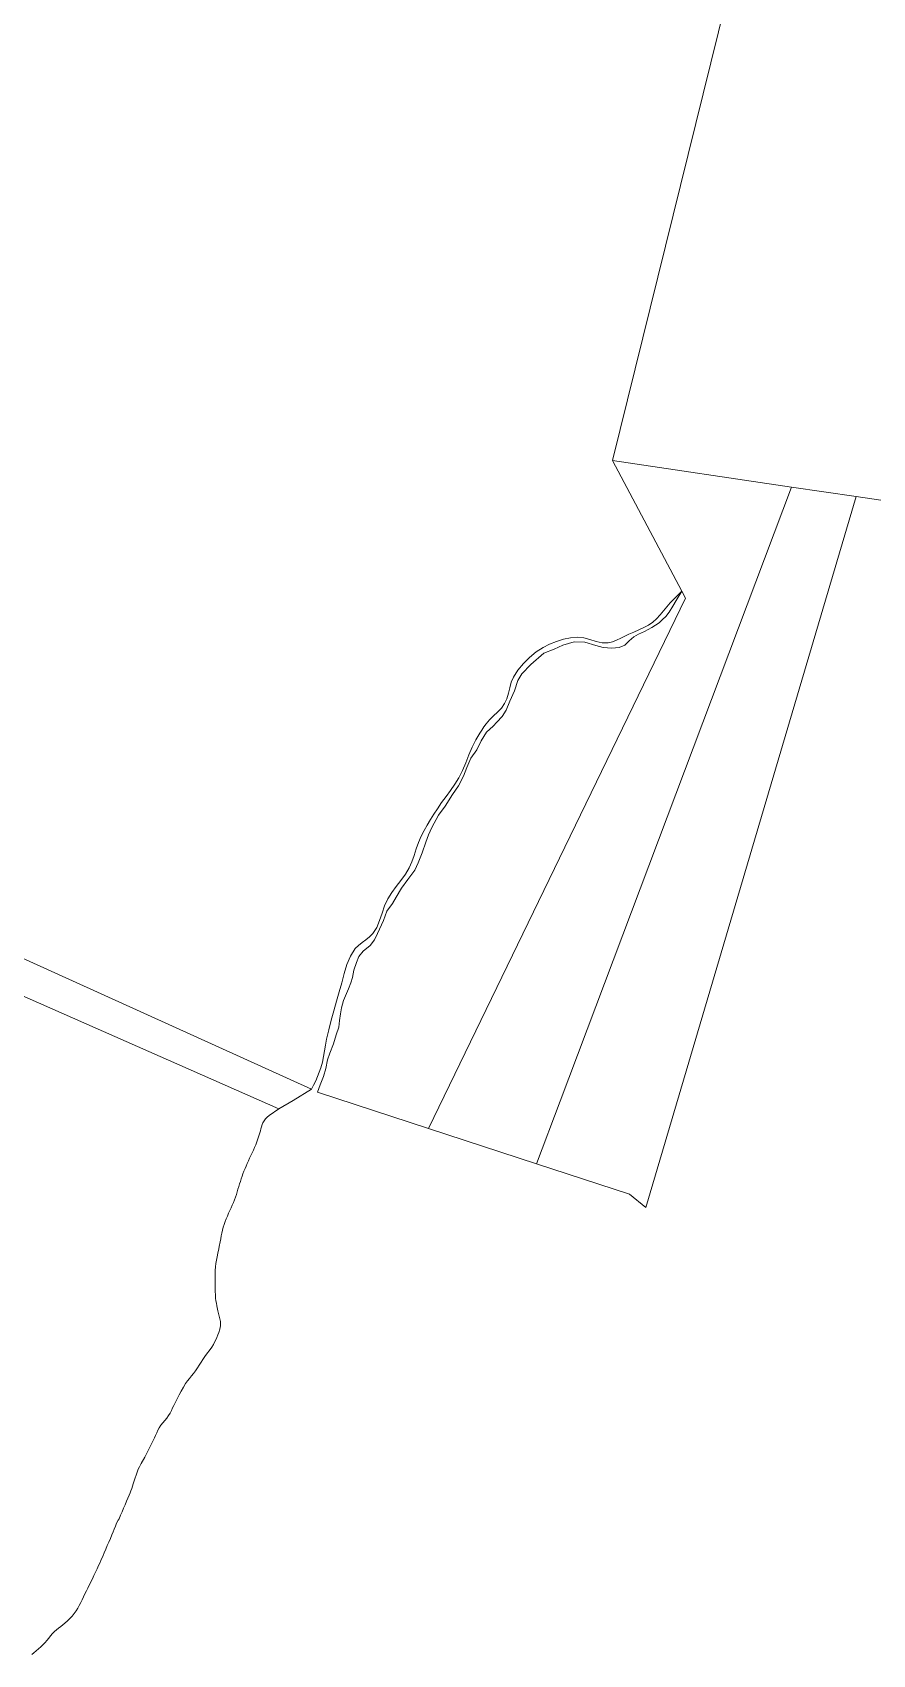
# Model space of a CAD drawing. Header units: metres. Extents: x 301573 to 308964, y 6278036 to 6284182.
# Drawn here: x 303733 to 304218, y 6281639 to 6282577 of the extents above; entities that cross this region are included whole.
import ezdxf

# ---------------------------------------------------------------- set-up
doc = ezdxf.new("R2010")
doc.units = ezdxf.units.M
doc.layers.add('Cadastre Land Parcels_SP_EXT', color=95, linetype='Continuous', lineweight=15)
doc.layers.add('Cadastre Roads_SP_EXT', color=46, linetype='Continuous', lineweight=15)

msp = doc.modelspace()

# ---------------------------------------------------------------- linework, layer by layer
at = {"layer": 'Cadastre Land Parcels_SP_EXT', "linetype": 'Continuous'}
for points in [[(304168.54961, 6282735.87604), (304068.12806, 6282329.20874), (304171.41018, 6282313.95979), (304208.8307, 6282308.43397), (304242.39551, 6282303.47886), (304275.53269, 6282298.58559), (304298.70428, 6282295.16499), (304321.87587, 6282291.74334), (304510.12302, 6282263.94833), (304535.43429, 6282260.21169), (304535.80166, 6282260.15648), (304553.44098, 6282265.85588), (304556.36682, 6282266.80148), (304653.51141, 6282298.19056), (304672.83621, 6282304.43418), (304641.97217, 6282478.70092), (304624.96443, 6282574.7395), (304589.71928, 6282773.74706)], [(303717.27372, 6282046.31169), (303894.27507, 6281966.02723), (303895.53964, 6281968.42697), (303896.71808, 6281970.88464), (303897.80572, 6281973.3872), (303898.7969, 6281975.92455), (303899.68853, 6281978.4877), (303900.5753, 6281981.69523), (303901.24336, 6281984.97387), (303901.79915, 6281988.289), (303902.34991, 6281991.60898), (303903.00189, 6281994.89928), (303904.28925, 6282000.42122), (303905.65858, 6282005.92796), (303907.11731, 6282011.41271), (303908.67408, 6282016.86857), (303910.33818, 6282022.2869), (303911.81554, 6282027.51442), (303913.19839, 6282032.88619), (303914.76258, 6282038.14225), (303916.78293, 6282043.02881), (303919.53616, 6282047.28785), (303921.39583, 6282049.15865), (303923.50354, 6282050.82372), (303925.69348, 6282052.41989), (303927.79871, 6282054.08593), (303929.65502, 6282055.95964), (303931.93639, 6282059.52183), (303933.62619, 6282063.55731), (303935.04322, 6282067.82687), (303936.50778, 6282072.09042), (303938.34032, 6282076.10787), (303940.65146, 6282079.76016), (303943.25294, 6282083.25425), (303945.93454, 6282086.70125), (303948.48736, 6282090.21433), (303950.70203, 6282093.90336), (303952.29352, 6282097.45451), (303953.60747, 6282101.14408), (303954.81798, 6282104.89026), (303956.09483, 6282108.60403), (303957.60964, 6282112.20226), (303959.28991, 6282115.4817), (303961.10797, 6282118.70018), (303963.02275, 6282121.86903), (303964.99399, 6282125.00519), (303966.98226, 6282128.12474), (303969.41282, 6282131.71485), (303971.97915, 6282135.22121), (303974.5658, 6282138.713), (303977.05978, 6282142.25664), (303979.34486, 6282145.92226), (303981.51068, 6282150.20914), (303983.38007, 6282154.66587), (303985.15352, 6282159.17737), (303987.02882, 6282163.62933), (303989.2056, 6282167.9094), (303990.30508, 6282169.79451), (303991.43388, 6282171.66636), (303992.59987, 6282173.51508), (303993.81224, 6282175.33093), (303995.07795, 6282177.10412), (303997.13557, 6282179.51507), (303999.42533, 6282181.76764), (304001.75334, 6282183.98514), (304003.92297, 6282186.29195), (304005.74271, 6282188.81438), (304007.05754, 6282191.68943), (304007.97222, 6282194.80006), (304008.74354, 6282197.99532), (304009.63111, 6282201.12821), (304010.89338, 6282204.04999), (304013.48771, 6282208.10286), (304016.63014, 6282211.97696), (304020.19728, 6282215.55239), (304024.06351, 6282218.71126), (304028.10623, 6282221.33571), (304031.77344, 6282223.19175), (304035.6963, 6282224.75551), (304039.77029, 6282225.97238), (304043.89224, 6282226.7944), (304047.95925, 6282227.16769), (304051.49503, 6282226.81613), (304055.07338, 6282225.84191), (304058.64573, 6282224.71434), (304062.16093, 6282223.90292), (304065.56933, 6282223.87589), (304068.0384, 6282224.4792), (304070.45571, 6282225.42162), (304072.84122, 6282226.57012), (304075.20792, 6282227.79), (304077.57152, 6282228.95104), (304080.41292, 6282230.19936), (304083.28452, 6282231.43151), (304086.1132, 6282232.73132), (304088.82722, 6282234.18492), (304091.35397, 6282235.87835), (304093.56838, 6282237.83006), (304095.59032, 6282240.03237), (304097.51217, 6282242.36691), (304099.42625, 6282244.71912), (304101.42477, 6282246.96975), (304102.74049, 6282248.33316), (304104.06548, 6282249.68783), (304105.39983, 6282251.03375), (304106.74363, 6282252.36996), (304108.09583, 6282253.69839), (304068.12806, 6282329.20874), (304168.54961, 6282735.87604)], [(303732.80286, 6281639.49988), (303734.01028, 6281640.49124), (303735.34437, 6281641.64036), (303736.66565, 6281642.80608), (303737.96741, 6281643.99327), (303739.23931, 6281645.21164), (303740.47305, 6281646.46314), (303741.57147, 6281647.70183), (303742.61291, 6281648.99908), (303743.63916, 6281650.30596), (303744.69844, 6281651.58069), (303745.83263, 6281652.77839), (303747.00277, 6281653.80676), (303748.24261, 6281654.76296), (303749.50877, 6281655.69089), (303750.75965, 6281656.63738), (303751.9509, 6281657.64729), (303753.34497, 6281658.95867), (303754.70812, 6281660.31617), (303756.01862, 6281661.72437), (303757.25307, 6281663.18866), (303758.39132, 6281664.7146), (303759.3613, 6281666.253), (303760.22643, 6281667.86392), (303761.02999, 6281669.51831), (303761.81421, 6281671.18523), (303762.62033, 6281672.83573), (303763.47645, 6281674.52597), (303764.32657, 6281676.22107), (303765.17094, 6281677.91812), (303766.00851, 6281679.61896), (303767.7726, 6281683.23027), (303768.7008, 6281685.14081), (303769.62052, 6281687.05516), (303770.52434, 6281688.97816), (303771.40625, 6281690.91061), (303772.05055, 6281692.37773), (303772.67965, 6281693.85253), (303773.92196, 6281696.80575), (303774.55275, 6281698.27958), (303775.4578, 6281700.34577), (303776.37628, 6281702.40631), (303777.29645, 6281704.46587), (303778.20901, 6281706.52826), (303779.10311, 6281708.59922), (303779.78751, 6281710.30192), (303780.43402, 6281712.0237), (303781.08901, 6281713.74168), (303781.79443, 6281715.43183), (303782.59419, 6281717.0712), (303783.15652, 6281717.98474), (303784.06343, 6281719.99625), (303784.95868, 6281722.01359), (303785.8413, 6281724.03552), (303786.71306, 6281726.06231), (303787.57209, 6281728.09476), (303789.09185, 6281731.64838), (303789.57026, 6281732.84264), (303790.01087, 6281734.04997), (303790.46445, 6281735.4367), (303790.8828, 6281736.83854), (303791.2356, 6281738.14957), (303794.30604, 6281746.59505), (303795.01915, 6281748.03381), (303796.00856, 6281749.87997), (303798.04295, 6281753.54356), (303799.02821, 6281755.39157), (303799.81746, 6281756.9343), (303801.37062, 6281760.03115), (303802.13717, 6281761.5843), (303802.89859, 6281763.14037), (303803.5875, 6281764.62436), (303804.2469, 6281766.12557), (303804.91302, 6281767.62201), (303805.62207, 6281769.09346), (303806.40955, 6281770.51685), (303807.39614, 6281771.97505), (303808.49305, 6281773.36593), (303809.63131, 6281774.7327), (303810.74174, 6281776.11687), (303811.75518, 6281777.56279), (303812.60158, 6281778.99422), (303813.38394, 6281780.4662), (303814.13, 6281781.96025), (303814.87014, 6281783.46023), (303816.79014, 6281787.18707), (303817.9276, 6281789.44503), (303819.08546, 6281791.68841), (303820.30569, 6281793.89134), (303821.6305, 6281796.02378), (303822.71231, 6281797.54663), (303823.86328, 6281799.02214), (303825.04296, 6281800.47927), (303826.21249, 6281801.94427), (303827.33308, 6281803.44204), (303828.43238, 6281805.04572), (303829.49281, 6281806.67749), (303830.53469, 6281808.32189), (303831.5824, 6281809.96231), (303832.65715, 6281811.58445), (303833.66228, 6281812.98938), (303835.7434, 6281815.75384), (303836.73511, 6281817.16345), (303837.63752, 6281818.62394), (303838.37668, 6281819.97163), (303839.07937, 6281821.34847), (303839.72747, 6281822.75111), (303840.3034, 6281824.179), (303840.79073, 6281825.62704), (303841.3224, 6281827.51462), (303841.54253, 6281828.47285), (303841.70523, 6281829.43488), (303841.79463, 6281830.39736), (303841.72122, 6281831.91253), (303841.42124, 6281833.43794), (303840.99787, 6281834.96883), (303840.55117, 6281836.50423), (303840.18609, 6281838.04025), (303839.62571, 6281840.94471), (303839.36283, 6281842.40132), (303839.13166, 6281843.86057), (303838.94864, 6281845.32371), (303838.80368, 6281847.28593), (303838.75263, 6281849.25699), (303838.75475, 6281851.23317), (303838.76923, 6281853.21155), (303838.7581, 6281855.18649), (303838.72021, 6281856.4288), (303838.66898, 6281857.67297), (303838.62366, 6281858.91616), (303838.60661, 6281860.15697), (303838.63788, 6281861.39681), (303838.81375, 6281863.38447), (303839.10958, 6281865.36762), (303839.4812, 6281867.34627), (303839.88452, 6281869.32174), (303840.2746, 6281871.29386), (303840.79497, 6281873.93792), (303841.06765, 6281875.25725), (303841.60807, 6281877.89787), (303841.92147, 6281879.59094), (303842.2097, 6281881.29152), (303842.50632, 6281882.98918), (303842.84897, 6281884.67298), (303843.27287, 6281886.33452), (303843.79854, 6281887.98422), (303844.39876, 6281889.6136), (303845.04915, 6281891.22806), (303845.72561, 6281892.83306), (303846.40453, 6281894.43418), (303847.0937, 6281895.98777), (303847.82306, 6281897.52529), (303848.55843, 6281899.05989), (303849.26518, 6281900.60589), (303849.90983, 6281902.17547), (303850.44725, 6281903.69815), (303850.93264, 6281905.24061), (303851.84308, 6281908.34815), (303852.31849, 6281909.89539), (303852.78444, 6281911.37178), (303853.24695, 6281912.85117), (303853.71882, 6281914.32668), (303854.20986, 6281915.79468), (303854.73368, 6281917.2504), (303855.31923, 6281918.74128), (303855.93836, 6281920.21882), (303856.57921, 6281921.68885), (303857.23102, 6281923.1542), (303857.88115, 6281924.61946), (303858.5795, 6281926.16926), (303860.01402, 6281929.25171), (303860.71662, 6281930.79957), (303861.38477, 6281932.36067), (303862.0606, 6281934.0344), (303862.71382, 6281935.71749), (303863.34098, 6281937.411), (303863.94138, 6281939.11396), (303864.51068, 6281940.8262), (303864.83513, 6281942.01728), (303865.10331, 6281943.23609), (303865.37908, 6281944.44713), (303865.73056, 6281945.61586), (303866.22354, 6281946.70598), (303866.9363, 6281947.83937), (303867.78199, 6281948.93964), (303868.7359, 6281949.95865), (303869.77663, 6281950.84409), (303875.43019, 6281954.67605), (303705.39802, 6282029.60578)]]:
    msp.add_lwpolyline(points, dxfattribs=at)
for points in [[(304171.41, 6282313.95997), (304068.12797, 6282329.209), (304108.09601, 6282253.69804), (304110.16599, 6282249.78703), (303961.92204, 6281943.45498), (304024.29998, 6281923.052), (304037.90399, 6281959.20001), (304171.41, 6282313.95997)], [(304208.83097, 6282308.43397), (304171.41, 6282313.95997), (304037.90399, 6281959.20001), (304024.29998, 6281923.052), (304077.90904, 6281905.51798), (304087.33696, 6281897.77898), (304208.83097, 6282308.43397)], [(303961.92204, 6281943.45498), (304110.16599, 6282249.78703), (304108.09601, 6282253.69804), (304104.78203, 6282248.41098), (304102.92696, 6282245.17898), (304100.87499, 6282241.74602), (304098.81101, 6282239.113), (304097.03297, 6282237.48697), (304094.95998, 6282235.55496), (304090.79704, 6282232.79298), (304086.628, 6282230.43202), (304083.047, 6282228.97904), (304080.36902, 6282227.34003), (304077.80004, 6282225.10097), (304075.233, 6282222.66202), (304071.85101, 6282221.31203), (304067.65504, 6282220.852), (304062.64596, 6282221.28297), (304058.52798, 6282222.42803), (304052.10099, 6282224.24), (304045.99402, 6282224.55499), (304039.31802, 6282222.65796), (304034.34896, 6282220.28596), (304028.47996, 6282217.90001), (304020.97902, 6282211.38901), (304015.75097, 6282206.10796), (304013.403, 6282202.27097), (304011.48901, 6282196.136), (304008.77101, 6282190.289), (304006.64396, 6282185.053), (304004.29396, 6282181.41396), (304001.24004, 6282178.06703), (303999.16996, 6282175.83496), (303995.41901, 6282172.27798), (303992.18603, 6282167.42596), (303989.65901, 6282162.18297), (303986.32702, 6282157.22902), (303983.90096, 6282151.88798), (303981.97196, 6282146.854), (303979.24698, 6282141.409), (303975.61704, 6282136.35098), (303971.41002, 6282129.68302), (303967.68203, 6282124.42396), (303963.68004, 6282117.357), (303961.93997, 6282113.02799), (303960.29902, 6282108.79898), (303958.28503, 6282102.66198), (303955.96498, 6282096.92204), (303954.02396, 6282092.58897), (303949.99696, 6282087.32497), (303946.16801, 6282082.16396), (303943.13802, 6282077.11504), (303941.09003, 6282073.38096), (303937.75, 6282069.02899), (303935.92699, 6282063.49504), (303932.33, 6282056.03402), (303930.68303, 6282052.30603), (303928.225, 6282049.16801), (303924.17001, 6282045.90704), (303921.71303, 6282042.76699), (303920.36199, 6282039.24402), (303918.822, 6282034.91599), (303917.88099, 6282030.69696), (303916.92602, 6282027.57996), (303915.57303, 6282024.15699), (303912.76697, 6282017.40802), (303911.52501, 6282013.18298), (303911.07602, 6282009.57301), (303910.52898, 6282005.86003), (303909.98502, 6282001.84699), (303908.54697, 6281997.421), (303906.91803, 6281992.29099), (303904.89397, 6281986.85501), (303903.447, 6281983.03003), (303902.51597, 6281978.10999), (303901.181, 6281973.48498), (303899.24996, 6281968.55099), (303897.80599, 6281964.42497), (303961.92204, 6281943.45498)]]:
    msp.add_lwpolyline(points, close=True, dxfattribs=at)
at = {"layer": 'Cadastre Roads_SP_EXT', "linetype": 'Continuous'}
msp.add_lwpolyline([(303894.27502, 6281966.02697), (303717.27401, 6282046.31199), (303639.69202, 6282127.83798), (303500.88502, 6282138.20798), (303443.687, 6282163.21697), (303438.30503, 6282153.36196), (303434.00604, 6282145.491), (303495.96603, 6282118.40101), (303630.46098, 6282108.35199), (303705.39803, 6282029.60596), (303875.43004, 6281954.67597), (303883.62702, 6281959.61297), (303894.27502, 6281966.02697)], close=True, dxfattribs=at)

doc.saveas('drawing.dxf')
